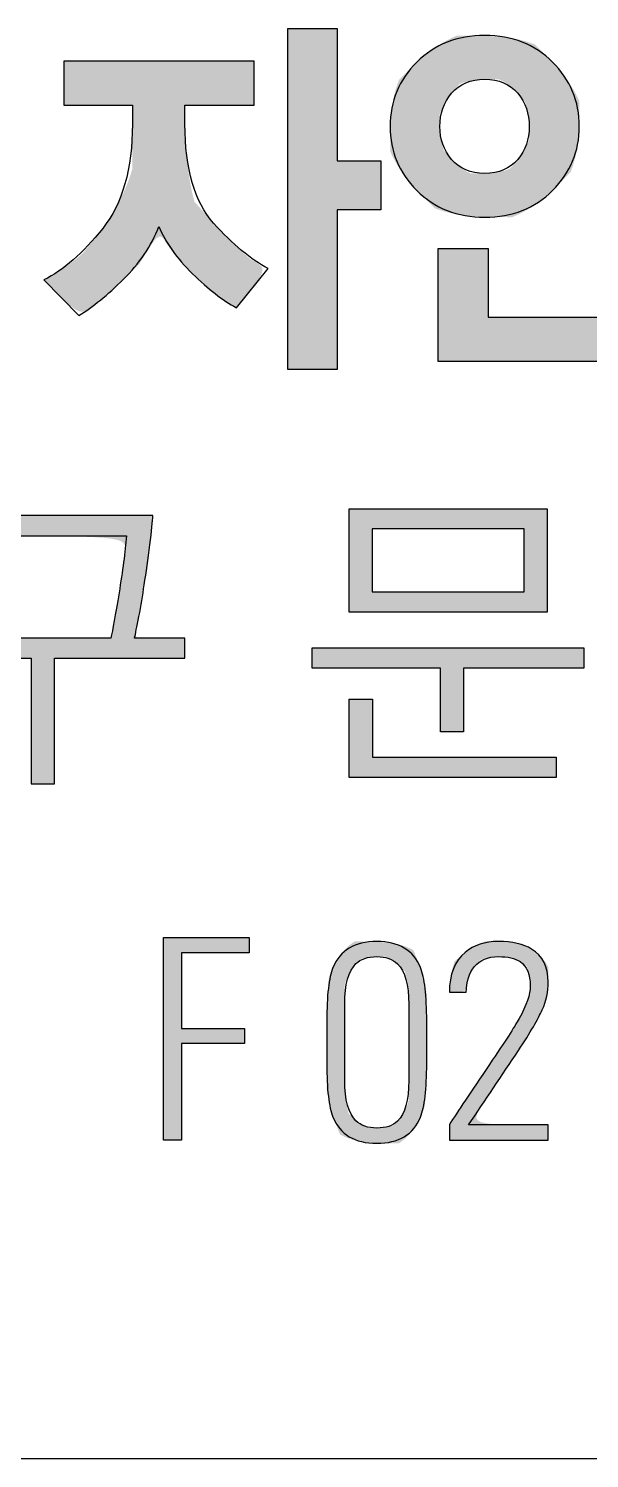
# Model space of a CAD drawing. Header units: millimetres. Extents: x 75184266 to 76346726, y -35850126 to -33679385.
# Drawn here: x 75626759 to 75629943, y -34835537 to -34827419 of the extents above; entities that cross this region are included whole.
import ezdxf

# ---------------------------------------------------------------- set-up
doc = ezdxf.new("R2010")
doc.units = ezdxf.units.MM
doc.header["$LTSCALE"] = 50
doc.header["$MEASUREMENT"] = 0
doc.layers.add('AZ-LINE', color=3, linetype='CONTINUOUS')
doc.layers.add('AZ-TEX2', color=6, linetype='CONTINUOUS')

# ---------------------------------------------------------------- blocks, each defined once
blk = doc.blocks.new('바탕폼')
at = {"layer": 'AZ-TEX2'}
h = blk.add_hatch(color=256, dxfattribs=at)
h.dxf.hatch_style = 2
edge = h.paths.add_edge_path()
edge.add_spline(control_points=[(768.356, 498.935), (768.356, 498.935), (768.356, 498.935), (768.175, 498.758), (767.994, 498.58), (767.825, 498.443), (767.669, 498.346), (767.669, 498.346), (767.268, 498.751), (767.268, 498.751), (767.491, 498.86), (767.714, 499.055), (767.939, 499.336), (768.163, 499.618), (768.276, 500.013), (768.276, 500.521), (768.276, 500.521), (768.276, 500.737), (768.276, 500.737), (768.276, 500.737), (767.498, 500.737), (767.498, 500.737), (767.498, 500.737), (767.498, 501.238), (767.498, 501.238), (767.498, 501.238), (769.66, 501.238), (769.66, 501.238), (769.66, 501.238), (769.66, 500.737), (769.66, 500.737), (769.66, 500.737), (768.874, 500.737), (768.874, 500.737), (768.874, 500.737), (768.874, 500.521), (768.874, 500.521), (768.874, 500.013), (768.982, 499.638), (769.2, 499.396), (769.417, 499.154), (769.624, 498.982), (769.819, 498.879), (769.819, 498.879), (769.459, 498.434), (769.459, 498.434), (769.303, 498.519), (769.137, 498.648), (768.959, 498.821), (768.783, 498.994), (768.655, 499.174), (768.577, 499.358), (768.49, 499.136), (768.356, 498.935)], knot_values=[0, 0, 0, 0, 0.00005, 0.0001, 1, 1, 1, 2, 2, 2, 3, 3, 3, 4, 4, 4, 5, 5, 5, 6, 6, 6, 7, 7, 7, 8, 8, 8, 9, 9, 9, 10, 10, 10, 11, 11, 11, 12, 12, 12, 13, 13, 13, 14, 14, 14, 15, 15, 15, 16, 16, 16, 17, 17, 17, 17], degree=3, periodic=0)
h.paths.add_polyline_path([(770.605, 499.548), (770.605, 497.734), (770.045, 497.734), (770.045, 501.608), (770.605, 501.608), (770.605, 500.103), (771.099, 500.103), (771.099, 499.548)])
h = blk.add_hatch(color=256, dxfattribs=at)
h.dxf.hatch_style = 2
edge = h.paths.add_edge_path()
edge.add_spline(control_points=[(773.255, 499.971), (773.255, 499.971), (773.255, 499.971), (773.053, 499.768), (772.851, 499.565), (772.594, 499.464), (772.282, 499.464), (771.969, 499.464), (771.712, 499.565), (771.51, 499.768), (771.308, 499.971), (771.207, 500.213), (771.207, 500.495), (771.207, 500.782), (771.308, 501.026), (771.51, 501.227), (771.712, 501.428), (771.969, 501.529), (772.282, 501.529), (772.594, 501.529), (772.851, 501.428), (773.053, 501.227), (773.255, 501.026), (773.357, 500.782), (773.357, 500.495), (773.357, 500.213), (773.255, 499.971)], knot_values=[0, 0, 0, 0, 0.00005, 0.0001, 1, 1, 1, 2, 2, 2, 3, 3, 3, 4, 4, 4, 5, 5, 5, 6, 6, 6, 7, 7, 7, 8, 8, 8, 8], degree=3, periodic=0)
h.paths.add_polyline_path([(771.751, 497.823), (771.751, 499.108), (772.319, 499.108), (772.319, 498.329), (774.578, 498.329), (774.578, 497.823)])
edge = h.paths.add_edge_path()
edge.add_spline(control_points=[(771.816, 500.226), (771.816, 500.226), (771.816, 500.226), (771.905, 500.12), (771.995, 500.014), (772.12, 499.962), (772.282, 499.962), (772.443, 499.962), (772.568, 500.014), (772.656, 500.12), (772.744, 500.226), (772.788, 500.35), (772.788, 500.495), (772.788, 500.641), (772.744, 500.767), (772.656, 500.873), (772.568, 500.979), (772.443, 501.031), (772.282, 501.031), (772.12, 501.031), (771.995, 500.979), (771.905, 500.873), (771.816, 500.767), (771.771, 500.641), (771.771, 500.495), (771.771, 500.35), (771.816, 500.226)], knot_values=[0, 0, 0, 0, 0.00005, 0.0001, 1, 1, 1, 2, 2, 2, 3, 3, 3, 4, 4, 4, 5, 5, 5, 6, 6, 6, 7, 7, 7, 8, 8, 8, 8], degree=3, periodic=0)
h.paths.add_polyline_path([(773.921, 498.812), (773.921, 501.608), (774.477, 501.608), (774.477, 498.812)])
h = blk.add_hatch(color=256, dxfattribs=at)
h.dxf.hatch_style = 2
h.paths.add_polyline_path([(772.041, 494.338), (772.041, 493.613), (771.777, 493.613), (771.777, 494.338), (770.32, 494.338), (770.32, 494.567), (773.41, 494.567), (773.41, 494.338)])
h.paths.add_polyline_path([(770.742, 494.974), (770.742, 496.149), (772.992, 496.149), (772.992, 494.974)])
h.paths.add_polyline_path([(770.742, 493.096), (770.742, 493.983), (771.005, 493.983), (771.005, 493.325), (773.094, 493.325), (773.094, 493.096)])
h.paths.add_polyline_path([(772.729, 495.92), (771.001, 495.92), (771.001, 495.203), (772.729, 495.203)])
h = blk.add_hatch(color=256, dxfattribs=at)
h.dxf.hatch_style = 2
edge = h.paths.add_edge_path()
edge.add_spline(control_points=[(765.784, 494.449), (765.784, 494.449), (765.784, 494.449), (765.784, 494.449), (765.784, 494.449), (765.784, 494.678), (765.784, 494.678), (765.784, 494.678), (768.031, 494.678), (768.031, 494.678), (768.052, 494.771), (768.083, 494.943), (768.124, 495.192), (768.165, 495.441), (768.194, 495.657), (768.21, 495.842), (768.21, 495.842), (766.146, 495.842), (766.146, 495.842), (766.146, 495.842), (766.146, 496.071), (766.146, 496.071), (766.146, 496.071), (768.509, 496.071), (768.509, 496.071), (768.506, 496.009), (768.495, 495.899), (768.475, 495.738), (768.456, 495.578), (768.434, 495.427), (768.41, 495.284), (768.394, 495.163), (768.374, 495.044), (768.351, 494.925), (768.327, 494.807), (768.311, 494.725), (768.301, 494.678), (768.301, 494.678), (768.874, 494.678), (768.874, 494.678), (768.874, 494.678), (768.874, 494.449), (768.874, 494.449), (768.874, 494.449), (767.389, 494.449), (767.389, 494.449), (767.389, 494.449), (767.389, 493.022), (767.389, 493.022), (767.389, 493.022), (767.125, 493.022), (767.125, 493.022), (767.125, 493.022), (767.125, 494.449), (767.125, 494.449), (767.125, 494.449), (765.784, 494.449)], knot_values=[0, 0, 0, 0, 0.00005, 0.0001, 1, 1, 1, 2, 2, 2, 3, 3, 3, 4, 4, 4, 5, 5, 5, 6, 6, 6, 7, 7, 7, 8, 8, 8, 9, 9, 9, 10, 10, 10, 11, 11, 11, 12, 12, 12, 13, 13, 13, 14, 14, 14, 15, 15, 15, 16, 16, 16, 17, 17, 17, 18, 18, 18, 18], degree=3, periodic=0)
h = blk.add_hatch(color=256, dxfattribs=at)
h.dxf.hatch_style = 2
h.paths.add_polyline_path([(768.63, 488.972), (768.63, 491.275), (769.603, 491.275), (769.603, 491.102), (768.834, 491.102), (768.834, 490.241), (769.549, 490.241), (769.549, 490.069), (768.834, 490.069), (768.834, 488.972)])
h = blk.add_hatch(color=256, dxfattribs=at)
h.dxf.hatch_style = 2
edge = h.paths.add_edge_path()
edge.add_spline(control_points=[(770.637, 489.036), (770.637, 489.036), (770.637, 489.036), (770.556, 489.233), (770.51, 489.348), (770.486, 489.551), (770.486, 489.842), (770.486, 489.842), (770.486, 490.324), (770.486, 490.324), (770.486, 490.616), (770.51, 490.819), (770.556, 490.933), (770.637, 491.131), (770.803, 491.23), (771.054, 491.23), (771.305, 491.23), (771.471, 491.131), (771.552, 490.933), (771.598, 490.819), (771.622, 490.616), (771.622, 490.324), (771.622, 490.324), (771.622, 489.842), (771.622, 489.842), (771.622, 489.551), (771.598, 489.348), (771.552, 489.233), (771.471, 489.036), (771.305, 488.936), (771.054, 488.936), (770.803, 488.936), (770.637, 489.036)], knot_values=[0, 0, 0, 0, 0.00005, 0.0001, 1, 1, 1, 2, 2, 2, 3, 3, 3, 4, 4, 4, 5, 5, 5, 6, 6, 6, 7, 7, 7, 8, 8, 8, 9, 9, 9, 10, 10, 10, 10], degree=3, periodic=0)
edge = h.paths.add_edge_path()
edge.add_spline(control_points=[(771.418, 490.519), (771.418, 490.519), (771.418, 490.519), (771.418, 490.519), (771.418, 490.738), (771.375, 490.89), (771.29, 490.975), (771.235, 491.03), (771.156, 491.058), (771.054, 491.058), (770.95, 491.058), (770.871, 491.031), (770.818, 490.978), (770.733, 490.895), (770.69, 490.742), (770.69, 490.519), (770.69, 490.519), (770.69, 489.648), (770.69, 489.648), (770.69, 489.429), (770.733, 489.277), (770.818, 489.192), (770.873, 489.136), (770.952, 489.109), (771.054, 489.109), (771.158, 489.109), (771.237, 489.135), (771.29, 489.188), (771.375, 489.271), (771.418, 489.424), (771.418, 489.648), (771.418, 489.648), (771.418, 490.519)], knot_values=[0, 0, 0, 0, 0.00005, 0.0001, 1, 1, 1, 2, 2, 2, 3, 3, 3, 4, 4, 4, 5, 5, 5, 6, 6, 6, 7, 7, 7, 8, 8, 8, 9, 9, 9, 10, 10, 10, 10], degree=3, periodic=0)
h = blk.add_hatch(color=256, dxfattribs=at)
h.dxf.hatch_style = 2
edge = h.paths.add_edge_path()
edge.add_spline(control_points=[(772.621, 490.261), (772.621, 490.261), (772.621, 490.261), (772.672, 490.353), (772.757, 490.506), (772.799, 490.629), (772.799, 490.723), (772.799, 490.857), (772.76, 490.949), (772.684, 491.001), (772.627, 491.039), (772.544, 491.058), (772.435, 491.058), (772.318, 491.058), (772.228, 491.02), (772.166, 490.944), (772.103, 490.869), (772.072, 490.772), (772.072, 490.653), (772.072, 490.653), (771.88, 490.653), (771.88, 490.653), (771.88, 490.855), (771.94, 491.006), (772.059, 491.106), (772.159, 491.189), (772.284, 491.23), (772.435, 491.23), (772.595, 491.23), (772.721, 491.201), (772.815, 491.144), (772.94, 491.068), (773.003, 490.942), (773.003, 490.767), (773.003, 490.659), (772.981, 490.554), (772.936, 490.453), (772.891, 490.352), (772.801, 490.198), (772.665, 489.989), (772.476, 489.706), (772.286, 489.424), (772.097, 489.144), (772.097, 489.144), (773.003, 489.144), (773.003, 489.144), (773.003, 489.144), (773.003, 488.972), (773.003, 488.972), (773.003, 488.972), (771.88, 488.972), (771.88, 488.972), (771.88, 488.972), (771.88, 489.15), (771.88, 489.15), (771.971, 489.291), (772.123, 489.518), (772.336, 489.833), (772.51, 490.088), (772.621, 490.261)], knot_values=[0, 0, 0, 0, 0.00005, 0.0001, 1, 1, 1, 2, 2, 2, 3, 3, 3, 4, 4, 4, 5, 5, 5, 6, 6, 6, 7, 7, 7, 8, 8, 8, 9, 9, 9, 10, 10, 10, 11, 11, 11, 12, 12, 12, 13, 13, 13, 14, 14, 14, 15, 15, 15, 16, 16, 16, 17, 17, 17, 18, 18, 18, 19, 19, 19, 19], degree=3, periodic=0)
at = {"layer": 'AZ-LINE'}
blk.add_line((741, 485.354), (821, 485.354), dxfattribs=at)
at = {"layer": 'AZ-TEX2'}
for points in [[(770.605, 499.548), (770.605, 497.734), (770.045, 497.734), (770.045, 501.608), (770.605, 501.608), (770.605, 500.103), (771.099, 500.103), (771.099, 499.548), (770.605, 499.548)], [(771.751, 497.823), (771.751, 499.108), (772.319, 499.108), (772.319, 498.329), (774.578, 498.329), (774.578, 497.823), (771.751, 497.823)], [(770.742, 494.974), (770.742, 496.149), (772.992, 496.149), (772.992, 494.974), (770.742, 494.974)], [(772.729, 495.92), (771.001, 495.92), (771.001, 495.203), (772.729, 495.203), (772.729, 495.92)], [(772.041, 494.338), (772.041, 493.613), (771.777, 493.613), (771.777, 494.338), (770.32, 494.338), (770.32, 494.567), (773.41, 494.567), (773.41, 494.338), (772.041, 494.338)], [(770.742, 493.096), (770.742, 493.983), (771.005, 493.983), (771.005, 493.325), (773.094, 493.325), (773.094, 493.096), (770.742, 493.096)], [(768.63, 488.972), (768.63, 491.275), (769.603, 491.275), (769.603, 491.102), (768.834, 491.102), (768.834, 490.241), (769.549, 490.241), (769.549, 490.069), (768.834, 490.069), (768.834, 488.972), (768.63, 488.972)]]:
    blk.add_lwpolyline(points, dxfattribs=at)
for points, knots in [([(773.053, 501.227), (773.255, 501.026), (773.357, 500.782), (773.357, 500.495), (773.357, 500.213), (773.255, 499.971), (773.053, 499.768), (772.851, 499.565), (772.594, 499.464), (772.282, 499.464), (771.969, 499.464), (771.712, 499.565), (771.51, 499.768), (771.308, 499.971), (771.207, 500.213), (771.207, 500.495), (771.207, 500.782), (771.308, 501.026), (771.51, 501.227), (771.712, 501.428), (771.969, 501.529), (772.282, 501.529), (772.594, 501.529), (772.851, 501.428), (773.053, 501.227)], [0, 0, 0, 0, 1, 1, 1, 2, 2, 2, 3, 3, 3, 4, 4, 4, 5, 5, 5, 6, 6, 6, 7, 7, 7, 8, 8, 8, 8]), ([(769.459, 498.434), (769.303, 498.519), (769.137, 498.648), (768.959, 498.821), (768.783, 498.994), (768.655, 499.174), (768.577, 499.358), (768.49, 499.136), (768.356, 498.935), (768.175, 498.758), (767.994, 498.58), (767.825, 498.443), (767.669, 498.346), (767.669, 498.346), (767.268, 498.751), (767.268, 498.751), (767.491, 498.86), (767.714, 499.055), (767.939, 499.336), (768.163, 499.618), (768.276, 500.013), (768.276, 500.521), (768.276, 500.521), (768.276, 500.737), (768.276, 500.737), (768.276, 500.737), (767.498, 500.737), (767.498, 500.737), (767.498, 500.737), (767.498, 501.238), (767.498, 501.238), (767.498, 501.238), (769.66, 501.238), (769.66, 501.238), (769.66, 501.238), (769.66, 500.737), (769.66, 500.737), (769.66, 500.737), (768.874, 500.737), (768.874, 500.737), (768.874, 500.737), (768.874, 500.521), (768.874, 500.521), (768.874, 500.013), (768.982, 499.638), (769.2, 499.396), (769.417, 499.154), (769.624, 498.982), (769.819, 498.879), (769.819, 498.879), (769.459, 498.434), (769.459, 498.434)], [0, 0, 0, 0, 1, 1, 1, 2, 2, 2, 3, 3, 3, 4, 4, 4, 5, 5, 5, 6, 6, 6, 7, 7, 7, 8, 8, 8, 9, 9, 9, 10, 10, 10, 11, 11, 11, 12, 12, 12, 13, 13, 13, 14, 14, 14, 15, 15, 15, 16, 16, 16, 17, 17, 17, 17]), ([(771.905, 500.873), (771.816, 500.767), (771.771, 500.641), (771.771, 500.495), (771.771, 500.35), (771.816, 500.226), (771.905, 500.12), (771.995, 500.014), (772.12, 499.962), (772.282, 499.962), (772.443, 499.962), (772.568, 500.014), (772.656, 500.12), (772.744, 500.226), (772.788, 500.35), (772.788, 500.495), (772.788, 500.641), (772.744, 500.767), (772.656, 500.873), (772.568, 500.979), (772.443, 501.031), (772.282, 501.031), (772.12, 501.031), (771.995, 500.979), (771.905, 500.873)], [0, 0, 0, 0, 1, 1, 1, 2, 2, 2, 3, 3, 3, 4, 4, 4, 5, 5, 5, 6, 6, 6, 7, 7, 7, 8, 8, 8, 8]), ([(767.389, 494.449), (767.389, 494.449), (767.389, 493.022), (767.389, 493.022), (767.389, 493.022), (767.125, 493.022), (767.125, 493.022), (767.125, 493.022), (767.125, 494.449), (767.125, 494.449), (767.125, 494.449), (765.784, 494.449), (765.784, 494.449), (765.784, 494.449), (765.784, 494.678), (765.784, 494.678), (765.784, 494.678), (768.031, 494.678), (768.031, 494.678), (768.052, 494.771), (768.083, 494.943), (768.124, 495.192), (768.165, 495.441), (768.194, 495.657), (768.21, 495.842), (768.21, 495.842), (766.146, 495.842), (766.146, 495.842), (766.146, 495.842), (766.146, 496.071), (766.146, 496.071), (766.146, 496.071), (768.509, 496.071), (768.509, 496.071), (768.506, 496.009), (768.495, 495.899), (768.475, 495.738), (768.456, 495.578), (768.434, 495.427), (768.41, 495.284), (768.394, 495.163), (768.374, 495.044), (768.351, 494.925), (768.327, 494.807), (768.311, 494.725), (768.301, 494.678), (768.301, 494.678), (768.874, 494.678), (768.874, 494.678), (768.874, 494.678), (768.874, 494.449), (768.874, 494.449), (768.874, 494.449), (767.389, 494.449), (767.389, 494.449)], [0, 0, 0, 0, 1, 1, 1, 2, 2, 2, 3, 3, 3, 4, 4, 4, 5, 5, 5, 6, 6, 6, 7, 7, 7, 8, 8, 8, 9, 9, 9, 10, 10, 10, 11, 11, 11, 12, 12, 12, 13, 13, 13, 14, 14, 14, 15, 15, 15, 16, 16, 16, 17, 17, 17, 18, 18, 18, 18]), ([(771.054, 491.23), (771.305, 491.23), (771.471, 491.131), (771.552, 490.933), (771.598, 490.819), (771.622, 490.616), (771.622, 490.324), (771.622, 490.324), (771.622, 489.842), (771.622, 489.842), (771.622, 489.551), (771.598, 489.348), (771.552, 489.233), (771.471, 489.036), (771.305, 488.936), (771.054, 488.936), (770.803, 488.936), (770.637, 489.036), (770.556, 489.233), (770.51, 489.348), (770.486, 489.551), (770.486, 489.842), (770.486, 489.842), (770.486, 490.324), (770.486, 490.324), (770.486, 490.616), (770.51, 490.819), (770.556, 490.933), (770.637, 491.131), (770.803, 491.23), (771.054, 491.23)], [0, 0, 0, 0, 1, 1, 1, 2, 2, 2, 3, 3, 3, 4, 4, 4, 5, 5, 5, 6, 6, 6, 7, 7, 7, 8, 8, 8, 9, 9, 9, 10, 10, 10, 10]), ([(773.003, 489.144), (773.003, 489.144), (773.003, 488.972), (773.003, 488.972), (773.003, 488.972), (771.88, 488.972), (771.88, 488.972), (771.88, 488.972), (771.88, 489.15), (771.88, 489.15), (771.971, 489.291), (772.123, 489.518), (772.336, 489.833), (772.51, 490.088), (772.621, 490.261), (772.672, 490.353), (772.757, 490.506), (772.799, 490.629), (772.799, 490.723), (772.799, 490.857), (772.76, 490.949), (772.684, 491.001), (772.627, 491.039), (772.544, 491.058), (772.435, 491.058), (772.318, 491.058), (772.228, 491.02), (772.166, 490.944), (772.103, 490.869), (772.072, 490.772), (772.072, 490.653), (772.072, 490.653), (771.88, 490.653), (771.88, 490.653), (771.88, 490.855), (771.94, 491.006), (772.059, 491.106), (772.159, 491.189), (772.284, 491.23), (772.435, 491.23), (772.595, 491.23), (772.721, 491.201), (772.815, 491.144), (772.94, 491.068), (773.003, 490.942), (773.003, 490.767), (773.003, 490.659), (772.981, 490.554), (772.936, 490.453), (772.891, 490.352), (772.801, 490.198), (772.665, 489.989), (772.476, 489.706), (772.286, 489.424), (772.097, 489.144), (772.097, 489.144), (773.003, 489.144), (773.003, 489.144)], [0, 0, 0, 0, 1, 1, 1, 2, 2, 2, 3, 3, 3, 4, 4, 4, 5, 5, 5, 6, 6, 6, 7, 7, 7, 8, 8, 8, 9, 9, 9, 10, 10, 10, 11, 11, 11, 12, 12, 12, 13, 13, 13, 14, 14, 14, 15, 15, 15, 16, 16, 16, 17, 17, 17, 18, 18, 18, 19, 19, 19, 19]), ([(770.69, 490.519), (770.69, 490.519), (770.69, 489.648), (770.69, 489.648), (770.69, 489.429), (770.733, 489.277), (770.818, 489.192), (770.873, 489.136), (770.952, 489.109), (771.054, 489.109), (771.158, 489.109), (771.237, 489.135), (771.29, 489.188), (771.375, 489.271), (771.418, 489.424), (771.418, 489.648), (771.418, 489.648), (771.418, 490.519), (771.418, 490.519), (771.418, 490.738), (771.375, 490.89), (771.29, 490.975), (771.235, 491.03), (771.156, 491.058), (771.054, 491.058), (770.95, 491.058), (770.871, 491.031), (770.818, 490.978), (770.733, 490.895), (770.69, 490.742), (770.69, 490.519)], [0, 0, 0, 0, 1, 1, 1, 2, 2, 2, 3, 3, 3, 4, 4, 4, 5, 5, 5, 6, 6, 6, 7, 7, 7, 8, 8, 8, 9, 9, 9, 10, 10, 10, 10])]:
    blk.add_open_spline(points, degree=3, knots=knots, dxfattribs=at)

msp = doc.modelspace()

# ---------------------------------------------------------------- block references
at = {"layer": 'AZ-LINE', "xscale": 499.40546941707, "yscale": 499.40546941707, "zscale": 499.40546941707}
msp.add_blockref('바탕폼', (75243667, -35077925.1), dxfattribs=at)

doc.saveas('drawing.dxf')
